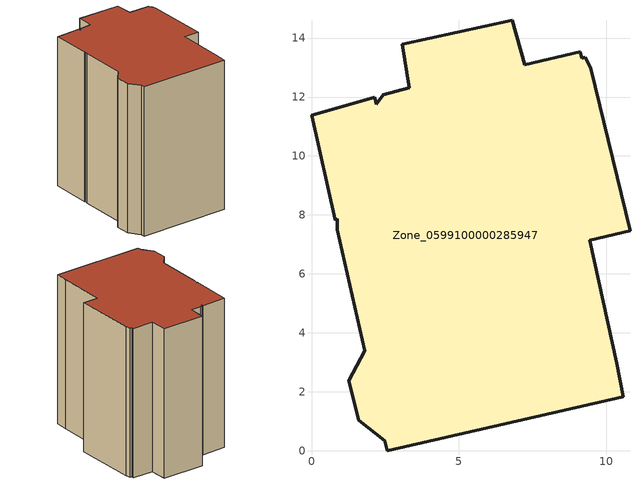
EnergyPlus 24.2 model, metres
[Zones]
Zone_0599100000285947
 floor ground (C_G): 1.8,3.4 0.88,7.5 0.87,7.88 0.8,7.83 0,11.39 2.14,11.99 2.2,11.75 2.44,12.07 3.32,12.32 3.07,13.78 6.81,14.61 7.23,13.1 9.1,13.54 9.15,13.32 9.28,13.35 9.47,12.98 10.8,7.46 9.44,7.15 10.35,2.98 10.57,1.84 2.56,0 2.48,0.34 1.6,1.05 1.27,2.38 z0
 wall outside (C_F): 1.8,3.4 1.27,2.38 1.6,1.05 2.48,0.34 2.56,0 10.57,1.84 10.35,2.98 9.44,7.15 10.8,7.46 9.47,12.98 9.28,13.35 9.15,13.32 9.1,13.54 7.23,13.1 6.81,14.61 3.07,13.78 3.32,12.32 2.44,12.07 2.2,11.75 2.14,11.99 0,11.39 0.8,7.83 0.87,7.88 0.88,7.5 1.8,3.4 z0:13.49
 roof outside (C_R): 0.88,7.5 1.8,3.4 1.27,2.38 1.6,1.05 2.48,0.34 2.56,0 10.57,1.84 10.35,2.98 9.44,7.15 10.8,7.46 9.47,12.98 9.28,13.35 9.15,13.32 9.1,13.54 7.23,13.1 6.81,14.61 3.07,13.78 3.32,12.32 2.44,12.07 2.2,11.75 2.14,11.99 0,11.39 0.8,7.83 0.87,7.88 z13.49
[BUILDING]
Pand.0599100000285947: North Axis=0; Terrain=City; Loads Convergence Tolerance Value=0.04; Temperature Convergence Tolerance Value=0.4; Solar Distribution=FullExterior; Maximum Number of Warmup Days=25; Minimum Number of Warmup Days=1
[Site:Location]
Rotterdam.The.Hague.AP_ZH_NLD Design_Conditions: Latitude=51.96; Longitude=4.45; Time Zone=1; Elevation=-4.5
[SITE:GROUNDTEMPERATURE:BUILDINGSURFACE]
18, 18, 18, 18, 18, 18, 18, 18, 18, 18, 18, 18
[MATERIAL] Thermal Absorptance=0.9; Solar Absorptance=0.7; Visible Absorptance=0.7
Name | Roughness | Thickness | Conductivity | Density | Specific Heat
G.TC.1946 | MediumSmooth | 0.15 | 1 | 540 | 1210
F.TC.1946 | Rough | 0.3 | 0.857143 | 1920 | 840
R.TC.1946 | MediumRough | 0.2 | 0.909091 | 1500 | 1000
[CONSTRUCTION]
C_G: G.TC.1946
C_F: F.TC.1946
C_R: R.TC.1946
[ZONE]
Zone_0599100000285947: Type=1; Multiplier=1; Ceiling Height=Autocalculate; Volume=Autocalculate; Floor Area=autocalculate; Part of Total Floor Area=Yes
[ZONEINFILTRATION:DESIGNFLOWRATE]
Infil_Zone_0599100000285947: Zone or ZoneList or Space or SpaceList=Zone_0599100000285947; Schedule=AlwaysOn; Design Flow Rate Calculation Method=Flow/Area; Flow Rate per Floor Area=0.003; Constant Term Coefficient=1; Temperature Term Coefficient=0; Velocity Term Coefficient=0; Velocity Squared Term Coefficient=0
[HVACTEMPLATE:ZONE:IDEALLOADSAIRSYSTEM]
Zone_0599100000285947: Maximum Heating Supply Air Temperature=50; Minimum Cooling Supply Air Temperature=13; Maximum Heating Supply Air Humidity Ratio=0.0156; Minimum Cooling Supply Air Humidity Ratio=0.0077; Heating Limit=NoLimit; Cooling Limit=NoLimit; Dehumidification Control Type=ConstantSensibleHeatRatio; Cooling Sensible Heat Ratio=0.7; Dehumidification Setpoint=60; Humidification Control Type=None; Humidification Setpoint=30; Outdoor Air Method=None; Outdoor Air Flow Rate per Person=0.00944; Outdoor Air Flow Rate per Zone Floor Area=0; Outdoor Air Flow Rate per Zone=0; Demand Controlled Ventilation Type=None; Outdoor Air Economizer Type=NoEconomizer; Heat Recovery Type=None; Sensible Heat Recovery Effectiveness=0.7; Latent Heat Recovery Effectiveness=0.65
[ZONECONTROL:THERMOSTAT]
ThermostatControl_Zone_0599100000285947: Zone or ZoneList=Zone_0599100000285947; Control Type Schedule=DualSetpointControlType; Control 1=Thermostat_Zone_0599100000285947; Temperature Difference Between Cutout And Setpoint=0
[THERMOSTATSETPOINT:DUALSETPOINT]
Thermostat_Zone_0599100000285947: Heating Setpoint Temperature Schedule=HeatingSetpoint_Zone_0599100000285947; Cooling Setpoint Temperature Schedule=CoolingSetpoint_Zone_0599100000285947
[SCHEDULE:COMPACT]
HeatingSetpoint_Zone_0599100000285947: Through: 12/31, For: AllDays, Until: 24:00, 21
CoolingSetpoint_Zone_0599100000285947: Through: 12/31, For: AllDays, Until: 24:00, 24
DualSetpointControlType: Through: 12/31, For: AllDays, Until: 24:00, 4
AlwaysOn: Through: 12/31, For: AllDays, Until: 24:00, 1
